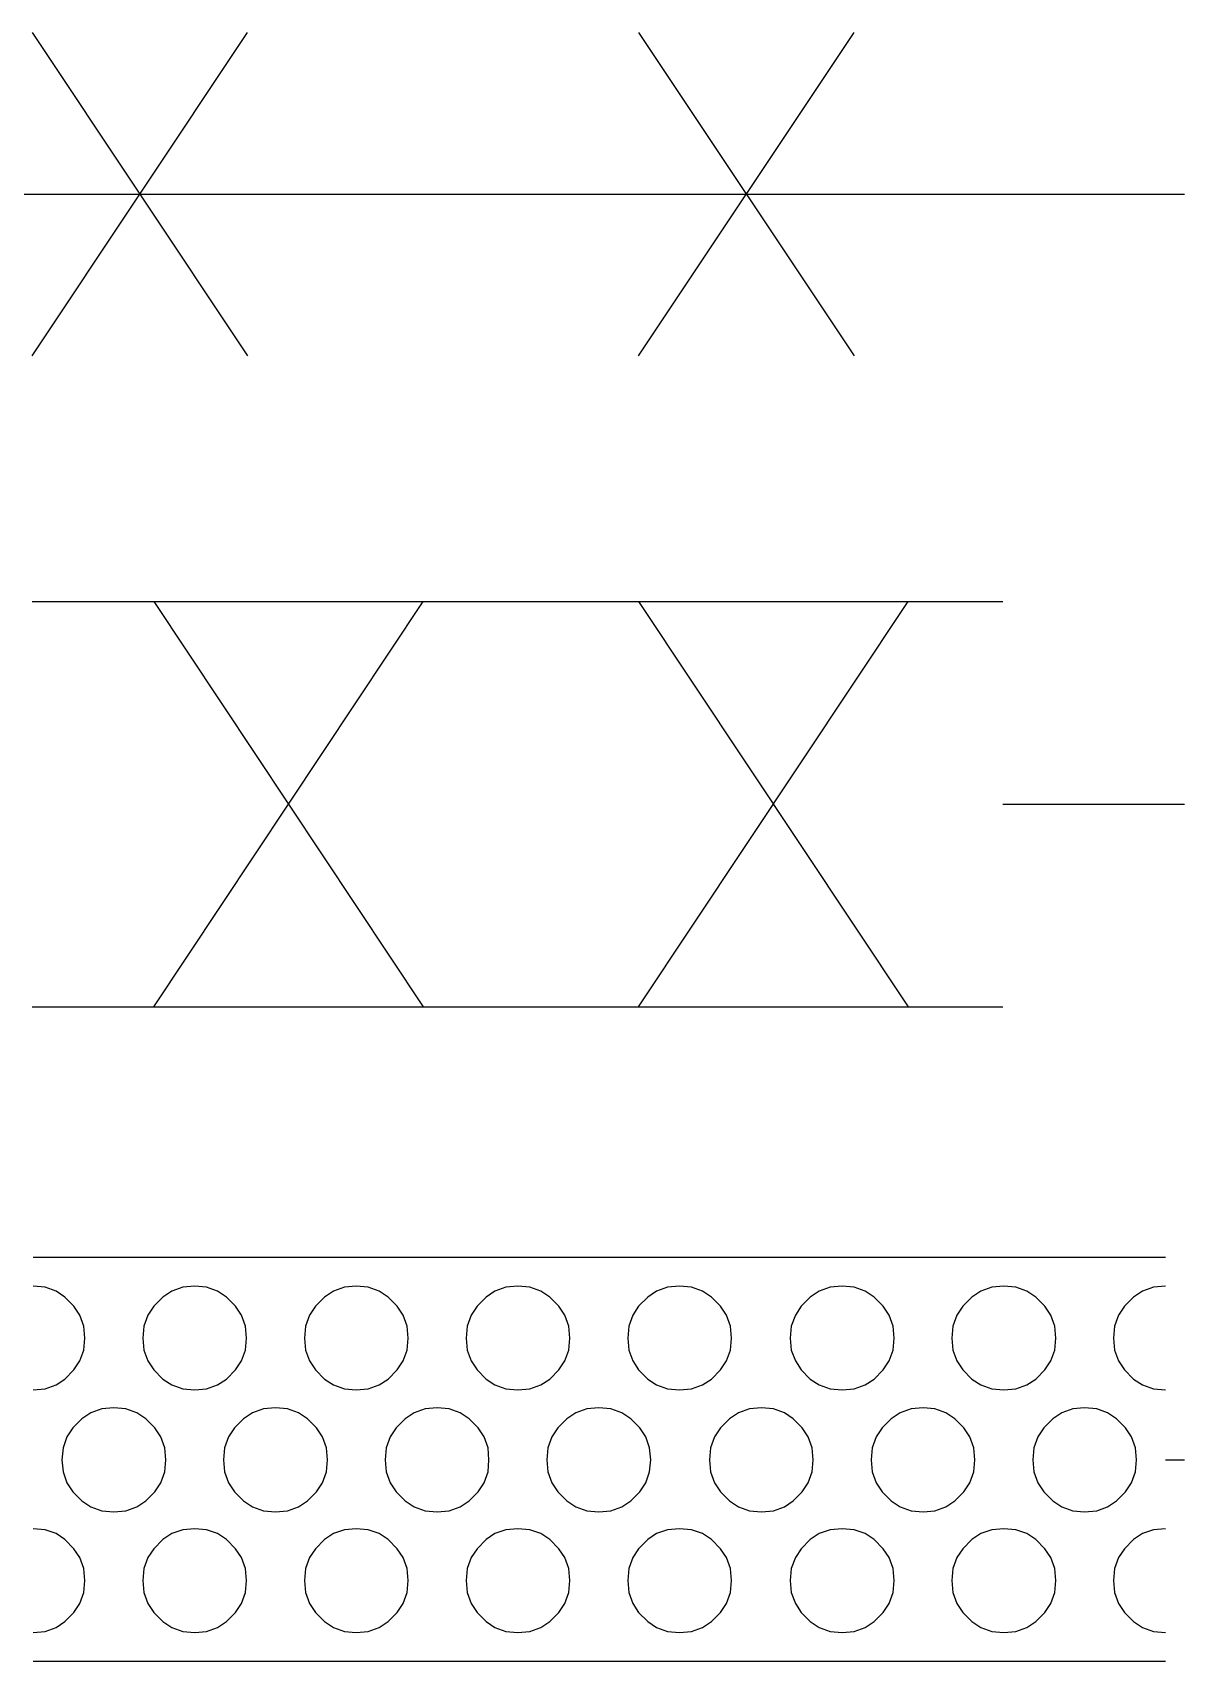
# Model space of a CAD drawing. Header units: inches. Extents: x 47316 to 59086, y 3141 to 11743.
# Drawn here: x 50348.38 to 50362.64, y 8822.54 to 8842.7 of the extents above; entities that cross this region are included whole.
import ezdxf

# ---------------------------------------------------------------- set-up
doc = ezdxf.new("R2010")
doc.units = ezdxf.units.IN
doc.header["$MEASUREMENT"] = 0

msp = doc.modelspace()

# ---------------------------------------------------------------- linework, layer by layer
at = {"color": 0, "lineweight": -2}
for p, q in [((50348.376, 8838.698), (50351.044, 8842.7)), ((50348.376, 8842.7), (50351.044, 8838.698)), ((50355.886, 8838.698), (50358.555, 8842.7)), ((50355.886, 8842.7), (50358.555, 8838.698)), ((50341.618, 8840.699), (50349.129, 8840.699)), ((50349.129, 8840.699), (50356.64, 8840.699)), ((50356.64, 8840.699), (50362.644, 8840.699)), ((50348.376, 8835.659), (50350.377, 8835.659)), ((50349.883, 8830.643), (50353.218, 8835.659)), ((50349.883, 8835.659), (50353.218, 8830.643)), ((50350.377, 8835.659), (50352.378, 8835.659)), ((50352.378, 8835.659), (50354.392, 8835.659)), ((50354.392, 8835.659), (50356.393, 8835.659)), ((50355.886, 8830.643), (50359.222, 8835.659)), ((50355.886, 8835.659), (50359.222, 8830.643)), ((50356.393, 8835.659), (50358.394, 8835.659)), ((50358.394, 8835.659), (50360.395, 8835.659)), ((50360.395, 8833.151), (50362.644, 8833.151)), ((50348.376, 8830.643), (50350.377, 8830.643)), ((50350.377, 8830.643), (50352.378, 8830.643)), ((50352.378, 8830.643), (50354.392, 8830.643)), ((50354.392, 8830.643), (50356.393, 8830.643)), ((50356.393, 8830.643), (50358.394, 8830.643)), ((50358.394, 8830.643), (50360.395, 8830.643)), ((50348.388, 8827.543), (50349.389, 8827.543)), ((50349.389, 8827.543), (50350.389, 8827.543)), ((50350.389, 8827.543), (50351.39, 8827.543)), ((50351.39, 8827.543), (50352.39, 8827.543)), ((50352.39, 8827.543), (50353.391, 8827.543)), ((50353.391, 8827.543), (50354.392, 8827.543)), ((50354.392, 8827.543), (50355.392, 8827.543)), ((50355.392, 8827.543), (50356.393, 8827.543)), ((50356.393, 8827.543), (50357.406, 8827.543)), ((50357.406, 8827.543), (50358.406, 8827.543)), ((50358.406, 8827.543), (50359.407, 8827.543)), ((50359.407, 8827.543), (50360.408, 8827.543)), ((50360.408, 8827.543), (50361.408, 8827.543)), ((50361.408, 8827.543), (50362.409, 8827.543)), ((50348.536, 8827.172), (50348.388, 8827.184)), ((50348.672, 8827.123), (50348.536, 8827.172)), ((50348.783, 8827.048), (50348.672, 8827.123)), ((50350.105, 8827.123), (50349.994, 8827.048)), ((50350.241, 8827.172), (50350.105, 8827.123)), ((50350.389, 8827.184), (50350.241, 8827.172)), ((50350.537, 8827.172), (50350.389, 8827.184)), ((50350.673, 8827.123), (50350.537, 8827.172)), ((50350.784, 8827.048), (50350.673, 8827.123)), ((50352.106, 8827.123), (50351.995, 8827.048)), ((50352.242, 8827.172), (50352.106, 8827.123)), ((50352.39, 8827.184), (50352.242, 8827.172)), ((50352.539, 8827.172), (50352.39, 8827.184)), ((50352.674, 8827.123), (50352.539, 8827.172)), ((50352.786, 8827.048), (50352.674, 8827.123)), ((50354.107, 8827.123), (50353.996, 8827.048)), ((50354.243, 8827.172), (50354.107, 8827.123)), ((50354.392, 8827.184), (50354.243, 8827.172)), ((50354.54, 8827.172), (50354.392, 8827.184)), ((50354.676, 8827.123), (50354.54, 8827.172)), ((50354.787, 8827.048), (50354.676, 8827.123)), ((50356.109, 8827.123), (50355.998, 8827.048)), ((50356.245, 8827.172), (50356.109, 8827.123)), ((50356.393, 8827.184), (50356.245, 8827.172)), ((50356.541, 8827.172), (50356.393, 8827.184)), ((50356.677, 8827.123), (50356.541, 8827.172)), ((50356.788, 8827.048), (50356.677, 8827.123)), ((50358.122, 8827.123), (50358.011, 8827.048)), ((50358.258, 8827.172), (50358.122, 8827.123)), ((50358.406, 8827.184), (50358.258, 8827.172)), ((50358.555, 8827.172), (50358.406, 8827.184)), ((50358.691, 8827.123), (50358.555, 8827.172)), ((50358.802, 8827.048), (50358.691, 8827.123)), ((50360.124, 8827.123), (50360.012, 8827.048)), ((50360.259, 8827.172), (50360.124, 8827.123)), ((50360.408, 8827.184), (50360.259, 8827.172)), ((50360.556, 8827.172), (50360.408, 8827.184)), ((50360.692, 8827.123), (50360.556, 8827.172)), ((50360.803, 8827.048), (50360.692, 8827.123)), ((50362.125, 8827.123), (50362.014, 8827.048)), ((50362.261, 8827.172), (50362.125, 8827.123)), ((50362.409, 8827.184), (50362.261, 8827.172)), ((50348.894, 8826.937), (50348.783, 8827.048)), ((50348.969, 8826.826), (50348.894, 8826.937)), ((50349.883, 8826.937), (50349.809, 8826.826)), ((50349.994, 8827.048), (50349.883, 8826.937)), ((50350.896, 8826.937), (50350.784, 8827.048)), ((50350.97, 8826.826), (50350.896, 8826.937)), ((50351.884, 8826.937), (50351.81, 8826.826)), ((50351.995, 8827.048), (50351.884, 8826.937)), ((50352.897, 8826.937), (50352.786, 8827.048)), ((50352.971, 8826.826), (50352.897, 8826.937)), ((50353.885, 8826.937), (50353.811, 8826.826)), ((50353.996, 8827.048), (50353.885, 8826.937)), ((50354.898, 8826.937), (50354.787, 8827.048)), ((50354.972, 8826.826), (50354.898, 8826.937)), ((50355.886, 8826.937), (50355.812, 8826.826)), ((50355.998, 8827.048), (50355.886, 8826.937)), ((50356.899, 8826.937), (50356.788, 8827.048)), ((50356.973, 8826.826), (50356.899, 8826.937)), ((50357.9, 8826.937), (50357.826, 8826.826)), ((50358.011, 8827.048), (50357.9, 8826.937)), ((50358.913, 8826.937), (50358.802, 8827.048)), ((50358.987, 8826.826), (50358.913, 8826.937)), ((50359.901, 8826.937), (50359.827, 8826.826)), ((50360.012, 8827.048), (50359.901, 8826.937)), ((50360.914, 8826.937), (50360.803, 8827.048)), ((50360.988, 8826.826), (50360.914, 8826.937)), ((50361.902, 8826.937), (50361.828, 8826.826)), ((50362.014, 8827.048), (50361.902, 8826.937)), ((50349.018, 8826.69), (50348.969, 8826.826)), ((50349.809, 8826.826), (50349.759, 8826.69)), ((50351.019, 8826.69), (50350.97, 8826.826)), ((50351.81, 8826.826), (50351.76, 8826.69)), ((50353.02, 8826.69), (50352.971, 8826.826)), ((50353.811, 8826.826), (50353.762, 8826.69)), ((50355.022, 8826.69), (50354.972, 8826.826)), ((50355.812, 8826.826), (50355.763, 8826.69)), ((50357.023, 8826.69), (50356.973, 8826.826)), ((50357.826, 8826.826), (50357.776, 8826.69)), ((50359.036, 8826.69), (50358.987, 8826.826)), ((50359.827, 8826.826), (50359.778, 8826.69)), ((50361.038, 8826.69), (50360.988, 8826.826)), ((50361.828, 8826.826), (50361.779, 8826.69)), ((50349.03, 8826.542), (50349.018, 8826.69)), ((50349.018, 8826.394), (50349.03, 8826.542)), ((50349.759, 8826.69), (50349.747, 8826.542)), ((50349.747, 8826.542), (50349.759, 8826.394)), ((50351.032, 8826.542), (50351.019, 8826.69)), ((50351.019, 8826.394), (50351.032, 8826.542)), ((50351.76, 8826.69), (50351.748, 8826.542)), ((50351.748, 8826.542), (50351.76, 8826.394)), ((50353.033, 8826.542), (50353.02, 8826.69)), ((50353.02, 8826.394), (50353.033, 8826.542)), ((50353.762, 8826.69), (50353.749, 8826.542)), ((50353.749, 8826.542), (50353.762, 8826.394)), ((50355.034, 8826.542), (50355.022, 8826.69)), ((50355.022, 8826.394), (50355.034, 8826.542)), ((50355.763, 8826.69), (50355.75, 8826.542)), ((50355.75, 8826.542), (50355.763, 8826.394)), ((50357.035, 8826.542), (50357.023, 8826.69)), ((50357.023, 8826.394), (50357.035, 8826.542)), ((50357.776, 8826.69), (50357.764, 8826.542)), ((50357.764, 8826.542), (50357.776, 8826.394)), ((50359.049, 8826.542), (50359.036, 8826.69)), ((50359.036, 8826.394), (50359.049, 8826.542)), ((50359.778, 8826.69), (50359.765, 8826.542)), ((50359.765, 8826.542), (50359.778, 8826.394)), ((50361.05, 8826.542), (50361.038, 8826.69)), ((50361.038, 8826.394), (50361.05, 8826.542)), ((50361.779, 8826.69), (50361.767, 8826.542)), ((50361.767, 8826.542), (50361.779, 8826.394)), ((50348.969, 8826.258), (50349.018, 8826.394)), ((50349.759, 8826.394), (50349.809, 8826.258)), ((50350.97, 8826.258), (50351.019, 8826.394)), ((50351.76, 8826.394), (50351.81, 8826.258)), ((50352.971, 8826.258), (50353.02, 8826.394)), ((50353.762, 8826.394), (50353.811, 8826.258)), ((50354.972, 8826.258), (50355.022, 8826.394)), ((50355.763, 8826.394), (50355.812, 8826.258)), ((50356.973, 8826.258), (50357.023, 8826.394)), ((50357.776, 8826.394), (50357.826, 8826.258)), ((50358.987, 8826.258), (50359.036, 8826.394)), ((50359.778, 8826.394), (50359.827, 8826.258)), ((50360.988, 8826.258), (50361.038, 8826.394)), ((50361.779, 8826.394), (50361.828, 8826.258)), ((50348.783, 8826.035), (50348.894, 8826.147)), ((50348.894, 8826.147), (50348.969, 8826.258)), ((50349.809, 8826.258), (50349.883, 8826.147)), ((50349.883, 8826.147), (50349.994, 8826.035)), ((50350.784, 8826.035), (50350.896, 8826.147)), ((50350.896, 8826.147), (50350.97, 8826.258)), ((50351.81, 8826.258), (50351.884, 8826.147)), ((50351.884, 8826.147), (50351.995, 8826.035)), ((50352.786, 8826.035), (50352.897, 8826.147)), ((50352.897, 8826.147), (50352.971, 8826.258)), ((50353.811, 8826.258), (50353.885, 8826.147)), ((50353.885, 8826.147), (50353.996, 8826.035)), ((50354.787, 8826.035), (50354.898, 8826.147)), ((50354.898, 8826.147), (50354.972, 8826.258)), ((50355.812, 8826.258), (50355.886, 8826.147)), ((50355.886, 8826.147), (50355.998, 8826.035)), ((50356.788, 8826.035), (50356.899, 8826.147)), ((50356.899, 8826.147), (50356.973, 8826.258)), ((50357.826, 8826.258), (50357.9, 8826.147)), ((50357.9, 8826.147), (50358.011, 8826.035)), ((50358.802, 8826.035), (50358.913, 8826.147)), ((50358.913, 8826.147), (50358.987, 8826.258)), ((50359.827, 8826.258), (50359.901, 8826.147)), ((50359.901, 8826.147), (50360.012, 8826.035)), ((50360.803, 8826.035), (50360.914, 8826.147)), ((50360.914, 8826.147), (50360.988, 8826.258)), ((50361.828, 8826.258), (50361.902, 8826.147)), ((50361.902, 8826.147), (50362.014, 8826.035)), ((50348.388, 8825.9), (50348.536, 8825.912)), ((50348.536, 8825.912), (50348.672, 8825.961)), ((50348.672, 8825.961), (50348.783, 8826.035)), ((50349.994, 8826.035), (50350.105, 8825.961)), ((50350.105, 8825.961), (50350.241, 8825.912)), ((50350.241, 8825.912), (50350.389, 8825.9)), ((50350.389, 8825.9), (50350.537, 8825.912)), ((50350.537, 8825.912), (50350.673, 8825.961)), ((50350.673, 8825.961), (50350.784, 8826.035)), ((50351.995, 8826.035), (50352.106, 8825.961)), ((50352.106, 8825.961), (50352.242, 8825.912)), ((50352.242, 8825.912), (50352.39, 8825.9)), ((50352.39, 8825.9), (50352.539, 8825.912)), ((50352.539, 8825.912), (50352.674, 8825.961)), ((50352.674, 8825.961), (50352.786, 8826.035)), ((50353.996, 8826.035), (50354.107, 8825.961)), ((50354.107, 8825.961), (50354.243, 8825.912)), ((50354.243, 8825.912), (50354.392, 8825.9)), ((50354.392, 8825.9), (50354.54, 8825.912)), ((50354.54, 8825.912), (50354.676, 8825.961)), ((50354.676, 8825.961), (50354.787, 8826.035)), ((50355.998, 8826.035), (50356.109, 8825.961)), ((50356.109, 8825.961), (50356.245, 8825.912)), ((50356.245, 8825.912), (50356.393, 8825.9)), ((50356.393, 8825.9), (50356.541, 8825.912)), ((50356.541, 8825.912), (50356.677, 8825.961)), ((50356.677, 8825.961), (50356.788, 8826.035)), ((50358.011, 8826.035), (50358.122, 8825.961)), ((50358.122, 8825.961), (50358.258, 8825.912)), ((50358.258, 8825.912), (50358.406, 8825.9)), ((50358.406, 8825.9), (50358.555, 8825.912)), ((50358.555, 8825.912), (50358.691, 8825.961)), ((50358.691, 8825.961), (50358.802, 8826.035)), ((50360.012, 8826.035), (50360.124, 8825.961)), ((50360.124, 8825.961), (50360.259, 8825.912)), ((50360.259, 8825.912), (50360.408, 8825.9)), ((50360.408, 8825.9), (50360.556, 8825.912)), ((50360.556, 8825.912), (50360.692, 8825.961)), ((50360.692, 8825.961), (50360.803, 8826.035)), ((50362.014, 8826.035), (50362.125, 8825.961)), ((50362.125, 8825.961), (50362.261, 8825.912)), ((50362.261, 8825.912), (50362.409, 8825.9)), ((50348.993, 8825.541), (50348.882, 8825.43)), ((50349.104, 8825.615), (50348.993, 8825.541)), ((50349.24, 8825.665), (50349.104, 8825.615)), ((50349.389, 8825.677), (50349.24, 8825.665)), ((50349.537, 8825.665), (50349.389, 8825.677)), ((50349.673, 8825.615), (50349.537, 8825.665)), ((50349.784, 8825.541), (50349.673, 8825.615)), ((50349.895, 8825.43), (50349.784, 8825.541)), ((50350.994, 8825.541), (50350.883, 8825.43)), ((50351.106, 8825.615), (50350.994, 8825.541)), ((50351.242, 8825.665), (50351.106, 8825.615)), ((50351.39, 8825.677), (50351.242, 8825.665)), ((50351.538, 8825.665), (50351.39, 8825.677)), ((50351.674, 8825.615), (50351.538, 8825.665)), ((50351.785, 8825.541), (50351.674, 8825.615)), ((50351.896, 8825.43), (50351.785, 8825.541)), ((50352.996, 8825.541), (50352.885, 8825.43)), ((50353.107, 8825.615), (50352.996, 8825.541)), ((50353.243, 8825.665), (50353.107, 8825.615)), ((50353.391, 8825.677), (50353.243, 8825.665)), ((50353.539, 8825.665), (50353.391, 8825.677)), ((50353.675, 8825.615), (50353.539, 8825.665)), ((50353.786, 8825.541), (50353.675, 8825.615)), ((50353.897, 8825.43), (50353.786, 8825.541)), ((50354.997, 8825.541), (50354.886, 8825.43)), ((50355.108, 8825.615), (50354.997, 8825.541)), ((50355.244, 8825.665), (50355.108, 8825.615)), ((50355.392, 8825.677), (50355.244, 8825.665)), ((50355.54, 8825.665), (50355.392, 8825.677)), ((50355.676, 8825.615), (50355.54, 8825.665)), ((50355.788, 8825.541), (50355.676, 8825.615)), ((50355.899, 8825.43), (50355.788, 8825.541)), ((50357.011, 8825.541), (50356.899, 8825.43)), ((50357.122, 8825.615), (50357.011, 8825.541)), ((50357.258, 8825.665), (50357.122, 8825.615)), ((50357.406, 8825.677), (50357.258, 8825.665)), ((50357.554, 8825.665), (50357.406, 8825.677)), ((50357.69, 8825.615), (50357.554, 8825.665)), ((50357.801, 8825.541), (50357.69, 8825.615)), ((50357.912, 8825.43), (50357.801, 8825.541)), ((50359.012, 8825.541), (50358.901, 8825.43)), ((50359.123, 8825.615), (50359.012, 8825.541)), ((50359.259, 8825.665), (50359.123, 8825.615)), ((50359.407, 8825.677), (50359.259, 8825.665)), ((50359.555, 8825.665), (50359.407, 8825.677)), ((50359.691, 8825.615), (50359.555, 8825.665)), ((50359.802, 8825.541), (50359.691, 8825.615)), ((50359.914, 8825.43), (50359.802, 8825.541)), ((50361.013, 8825.541), (50360.902, 8825.43)), ((50361.124, 8825.615), (50361.013, 8825.541)), ((50361.26, 8825.665), (50361.124, 8825.615)), ((50361.408, 8825.677), (50361.26, 8825.665)), ((50361.557, 8825.665), (50361.408, 8825.677)), ((50361.692, 8825.615), (50361.557, 8825.665)), ((50361.804, 8825.541), (50361.692, 8825.615)), ((50361.915, 8825.43), (50361.804, 8825.541)), ((50348.808, 8825.319), (50348.759, 8825.183)), ((50348.882, 8825.43), (50348.808, 8825.319)), ((50349.969, 8825.319), (50349.895, 8825.43)), ((50350.019, 8825.183), (50349.969, 8825.319)), ((50350.809, 8825.319), (50350.76, 8825.183)), ((50350.883, 8825.43), (50350.809, 8825.319)), ((50351.97, 8825.319), (50351.896, 8825.43)), ((50352.02, 8825.183), (50351.97, 8825.319)), ((50352.81, 8825.319), (50352.761, 8825.183)), ((50352.885, 8825.43), (50352.81, 8825.319)), ((50353.972, 8825.319), (50353.897, 8825.43)), ((50354.021, 8825.183), (50353.972, 8825.319)), ((50354.812, 8825.319), (50354.762, 8825.183)), ((50354.886, 8825.43), (50354.812, 8825.319)), ((50355.973, 8825.319), (50355.899, 8825.43)), ((50356.022, 8825.183), (50355.973, 8825.319)), ((50356.825, 8825.319), (50356.776, 8825.183)), ((50356.899, 8825.43), (50356.825, 8825.319)), ((50357.986, 8825.319), (50357.912, 8825.43)), ((50358.036, 8825.183), (50357.986, 8825.319)), ((50358.826, 8825.319), (50358.777, 8825.183)), ((50358.901, 8825.43), (50358.826, 8825.319)), ((50359.988, 8825.319), (50359.914, 8825.43)), ((50360.037, 8825.183), (50359.988, 8825.319)), ((50360.828, 8825.319), (50360.778, 8825.183)), ((50360.902, 8825.43), (50360.828, 8825.319)), ((50361.989, 8825.319), (50361.915, 8825.43)), ((50362.038, 8825.183), (50361.989, 8825.319)), ((50348.759, 8825.183), (50348.746, 8825.035)), ((50350.031, 8825.035), (50350.019, 8825.183)), ((50350.76, 8825.183), (50350.747, 8825.035)), ((50352.032, 8825.035), (50352.02, 8825.183)), ((50352.761, 8825.183), (50352.749, 8825.035)), ((50354.033, 8825.035), (50354.021, 8825.183)), ((50354.762, 8825.183), (50354.75, 8825.035)), ((50356.035, 8825.035), (50356.022, 8825.183)), ((50356.776, 8825.183), (50356.763, 8825.035)), ((50358.048, 8825.035), (50358.036, 8825.183)), ((50358.777, 8825.183), (50358.765, 8825.035)), ((50360.049, 8825.035), (50360.037, 8825.183)), ((50360.778, 8825.183), (50360.766, 8825.035)), ((50362.051, 8825.035), (50362.038, 8825.183)), ((50348.746, 8825.035), (50348.759, 8824.887)), ((50348.759, 8824.887), (50348.808, 8824.751)), ((50349.969, 8824.751), (50350.019, 8824.887)), ((50350.019, 8824.887), (50350.031, 8825.035)), ((50350.747, 8825.035), (50350.76, 8824.887)), ((50350.76, 8824.887), (50350.809, 8824.751)), ((50351.97, 8824.751), (50352.02, 8824.887)), ((50352.02, 8824.887), (50352.032, 8825.035)), ((50352.749, 8825.035), (50352.761, 8824.887)), ((50352.761, 8824.887), (50352.81, 8824.751)), ((50353.972, 8824.751), (50354.021, 8824.887)), ((50354.021, 8824.887), (50354.033, 8825.035)), ((50354.75, 8825.035), (50354.762, 8824.887)), ((50354.762, 8824.887), (50354.812, 8824.751)), ((50355.973, 8824.751), (50356.022, 8824.887)), ((50356.022, 8824.887), (50356.035, 8825.035)), ((50356.763, 8825.035), (50356.776, 8824.887)), ((50356.776, 8824.887), (50356.825, 8824.751)), ((50357.986, 8824.751), (50358.036, 8824.887)), ((50358.036, 8824.887), (50358.048, 8825.035)), ((50358.765, 8825.035), (50358.777, 8824.887)), ((50358.777, 8824.887), (50358.826, 8824.751)), ((50359.988, 8824.751), (50360.037, 8824.887)), ((50360.037, 8824.887), (50360.049, 8825.035)), ((50360.766, 8825.035), (50360.778, 8824.887)), ((50360.778, 8824.887), (50360.828, 8824.751)), ((50361.989, 8824.751), (50362.038, 8824.887)), ((50362.038, 8824.887), (50362.051, 8825.035)), ((50362.409, 8825.035), (50362.644, 8825.035)), ((50348.808, 8824.751), (50348.882, 8824.64)), ((50349.895, 8824.64), (50349.969, 8824.751)), ((50350.809, 8824.751), (50350.883, 8824.64)), ((50351.896, 8824.64), (50351.97, 8824.751)), ((50352.81, 8824.751), (50352.885, 8824.64)), ((50353.897, 8824.64), (50353.972, 8824.751)), ((50354.812, 8824.751), (50354.886, 8824.64)), ((50355.899, 8824.64), (50355.973, 8824.751)), ((50356.825, 8824.751), (50356.899, 8824.64)), ((50357.912, 8824.64), (50357.986, 8824.751)), ((50358.826, 8824.751), (50358.901, 8824.64)), ((50359.914, 8824.64), (50359.988, 8824.751)), ((50360.828, 8824.751), (50360.902, 8824.64)), ((50361.915, 8824.64), (50361.989, 8824.751)), ((50348.882, 8824.64), (50348.993, 8824.528)), ((50348.993, 8824.528), (50349.104, 8824.454)), ((50349.673, 8824.454), (50349.784, 8824.528)), ((50349.784, 8824.528), (50349.895, 8824.64)), ((50350.883, 8824.64), (50350.994, 8824.528)), ((50350.994, 8824.528), (50351.106, 8824.454)), ((50351.674, 8824.454), (50351.785, 8824.528)), ((50351.785, 8824.528), (50351.896, 8824.64)), ((50352.885, 8824.64), (50352.996, 8824.528)), ((50352.996, 8824.528), (50353.107, 8824.454)), ((50353.675, 8824.454), (50353.786, 8824.528)), ((50353.786, 8824.528), (50353.897, 8824.64)), ((50354.886, 8824.64), (50354.997, 8824.528)), ((50354.997, 8824.528), (50355.108, 8824.454)), ((50355.676, 8824.454), (50355.788, 8824.528)), ((50355.788, 8824.528), (50355.899, 8824.64)), ((50356.899, 8824.64), (50357.011, 8824.528)), ((50357.011, 8824.528), (50357.122, 8824.454)), ((50357.69, 8824.454), (50357.801, 8824.528)), ((50357.801, 8824.528), (50357.912, 8824.64)), ((50358.901, 8824.64), (50359.012, 8824.528)), ((50359.012, 8824.528), (50359.123, 8824.454)), ((50359.691, 8824.454), (50359.802, 8824.528)), ((50359.802, 8824.528), (50359.914, 8824.64)), ((50360.902, 8824.64), (50361.013, 8824.528)), ((50361.013, 8824.528), (50361.124, 8824.454)), ((50361.692, 8824.454), (50361.804, 8824.528)), ((50361.804, 8824.528), (50361.915, 8824.64)), ((50349.104, 8824.454), (50349.24, 8824.405)), ((50349.24, 8824.405), (50349.389, 8824.393)), ((50349.389, 8824.393), (50349.537, 8824.405)), ((50349.537, 8824.405), (50349.673, 8824.454)), ((50351.106, 8824.454), (50351.242, 8824.405)), ((50351.242, 8824.405), (50351.39, 8824.393)), ((50351.39, 8824.393), (50351.538, 8824.405)), ((50351.538, 8824.405), (50351.674, 8824.454)), ((50353.107, 8824.454), (50353.243, 8824.405)), ((50353.243, 8824.405), (50353.391, 8824.393)), ((50353.391, 8824.393), (50353.539, 8824.405)), ((50353.539, 8824.405), (50353.675, 8824.454)), ((50355.108, 8824.454), (50355.244, 8824.405)), ((50355.244, 8824.405), (50355.392, 8824.393)), ((50355.392, 8824.393), (50355.54, 8824.405)), ((50355.54, 8824.405), (50355.676, 8824.454)), ((50357.122, 8824.454), (50357.258, 8824.405)), ((50357.258, 8824.405), (50357.406, 8824.393)), ((50357.406, 8824.393), (50357.554, 8824.405)), ((50357.554, 8824.405), (50357.69, 8824.454)), ((50359.123, 8824.454), (50359.259, 8824.405)), ((50359.259, 8824.405), (50359.407, 8824.393)), ((50359.407, 8824.393), (50359.555, 8824.405)), ((50359.555, 8824.405), (50359.691, 8824.454)), ((50361.124, 8824.454), (50361.26, 8824.405)), ((50361.26, 8824.405), (50361.408, 8824.393)), ((50361.408, 8824.393), (50361.557, 8824.405)), ((50361.557, 8824.405), (50361.692, 8824.454)), ((50348.536, 8824.17), (50348.388, 8824.182)), ((50348.672, 8824.121), (50348.536, 8824.17)), ((50348.783, 8824.047), (50348.672, 8824.121)), ((50350.105, 8824.121), (50349.994, 8824.047)), ((50350.241, 8824.17), (50350.105, 8824.121)), ((50350.389, 8824.182), (50350.241, 8824.17)), ((50350.537, 8824.17), (50350.389, 8824.182)), ((50350.673, 8824.121), (50350.537, 8824.17)), ((50350.784, 8824.047), (50350.673, 8824.121)), ((50352.106, 8824.121), (50351.995, 8824.047)), ((50352.242, 8824.17), (50352.106, 8824.121)), ((50352.39, 8824.182), (50352.242, 8824.17)), ((50352.539, 8824.17), (50352.39, 8824.182)), ((50352.674, 8824.121), (50352.539, 8824.17)), ((50352.786, 8824.047), (50352.674, 8824.121)), ((50354.107, 8824.121), (50353.996, 8824.047)), ((50354.243, 8824.17), (50354.107, 8824.121)), ((50354.392, 8824.182), (50354.243, 8824.17)), ((50354.54, 8824.17), (50354.392, 8824.182)), ((50354.676, 8824.121), (50354.54, 8824.17)), ((50354.787, 8824.047), (50354.676, 8824.121)), ((50356.109, 8824.121), (50355.998, 8824.047)), ((50356.245, 8824.17), (50356.109, 8824.121)), ((50356.393, 8824.182), (50356.245, 8824.17)), ((50356.541, 8824.17), (50356.393, 8824.182)), ((50356.677, 8824.121), (50356.541, 8824.17)), ((50356.788, 8824.047), (50356.677, 8824.121)), ((50358.122, 8824.121), (50358.011, 8824.047)), ((50358.258, 8824.17), (50358.122, 8824.121)), ((50358.406, 8824.182), (50358.258, 8824.17)), ((50358.555, 8824.17), (50358.406, 8824.182)), ((50358.691, 8824.121), (50358.555, 8824.17)), ((50358.802, 8824.047), (50358.691, 8824.121)), ((50360.124, 8824.121), (50360.012, 8824.047)), ((50360.259, 8824.17), (50360.124, 8824.121)), ((50360.408, 8824.182), (50360.259, 8824.17)), ((50360.556, 8824.17), (50360.408, 8824.182)), ((50360.692, 8824.121), (50360.556, 8824.17)), ((50360.803, 8824.047), (50360.692, 8824.121)), ((50362.125, 8824.121), (50362.014, 8824.047)), ((50362.261, 8824.17), (50362.125, 8824.121)), ((50362.409, 8824.182), (50362.261, 8824.17)), ((50348.894, 8823.935), (50348.783, 8824.047)), ((50348.969, 8823.824), (50348.894, 8823.935)), ((50349.883, 8823.935), (50349.809, 8823.824)), ((50349.994, 8824.047), (50349.883, 8823.935)), ((50350.896, 8823.935), (50350.784, 8824.047)), ((50350.97, 8823.824), (50350.896, 8823.935)), ((50351.884, 8823.935), (50351.81, 8823.824)), ((50351.995, 8824.047), (50351.884, 8823.935)), ((50352.897, 8823.935), (50352.786, 8824.047)), ((50352.971, 8823.824), (50352.897, 8823.935)), ((50353.885, 8823.935), (50353.811, 8823.824)), ((50353.996, 8824.047), (50353.885, 8823.935)), ((50354.898, 8823.935), (50354.787, 8824.047)), ((50354.972, 8823.824), (50354.898, 8823.935)), ((50355.886, 8823.935), (50355.812, 8823.824)), ((50355.998, 8824.047), (50355.886, 8823.935)), ((50356.899, 8823.935), (50356.788, 8824.047)), ((50356.973, 8823.824), (50356.899, 8823.935)), ((50357.9, 8823.935), (50357.826, 8823.824)), ((50358.011, 8824.047), (50357.9, 8823.935)), ((50358.913, 8823.935), (50358.802, 8824.047)), ((50358.987, 8823.824), (50358.913, 8823.935)), ((50359.901, 8823.935), (50359.827, 8823.824)), ((50360.012, 8824.047), (50359.901, 8823.935)), ((50360.914, 8823.935), (50360.803, 8824.047)), ((50360.988, 8823.824), (50360.914, 8823.935)), ((50361.902, 8823.935), (50361.828, 8823.824)), ((50362.014, 8824.047), (50361.902, 8823.935)), ((50349.018, 8823.688), (50348.969, 8823.824)), ((50349.03, 8823.54), (50349.018, 8823.688)), ((50349.759, 8823.688), (50349.747, 8823.54)), ((50349.809, 8823.824), (50349.759, 8823.688)), ((50351.019, 8823.688), (50350.97, 8823.824)), ((50351.032, 8823.54), (50351.019, 8823.688)), ((50351.76, 8823.688), (50351.748, 8823.54)), ((50351.81, 8823.824), (50351.76, 8823.688)), ((50353.02, 8823.688), (50352.971, 8823.824)), ((50353.033, 8823.54), (50353.02, 8823.688)), ((50353.762, 8823.688), (50353.749, 8823.54)), ((50353.811, 8823.824), (50353.762, 8823.688)), ((50355.022, 8823.688), (50354.972, 8823.824)), ((50355.034, 8823.54), (50355.022, 8823.688)), ((50355.763, 8823.688), (50355.75, 8823.54)), ((50355.812, 8823.824), (50355.763, 8823.688)), ((50357.023, 8823.688), (50356.973, 8823.824)), ((50357.035, 8823.54), (50357.023, 8823.688)), ((50357.776, 8823.688), (50357.764, 8823.54)), ((50357.826, 8823.824), (50357.776, 8823.688)), ((50359.036, 8823.688), (50358.987, 8823.824)), ((50359.049, 8823.54), (50359.036, 8823.688)), ((50359.778, 8823.688), (50359.765, 8823.54)), ((50359.827, 8823.824), (50359.778, 8823.688)), ((50361.038, 8823.688), (50360.988, 8823.824)), ((50361.05, 8823.54), (50361.038, 8823.688)), ((50361.779, 8823.688), (50361.767, 8823.54)), ((50361.828, 8823.824), (50361.779, 8823.688)), ((50349.018, 8823.392), (50349.03, 8823.54)), ((50349.747, 8823.54), (50349.759, 8823.392)), ((50351.019, 8823.392), (50351.032, 8823.54)), ((50351.748, 8823.54), (50351.76, 8823.392)), ((50353.02, 8823.392), (50353.033, 8823.54)), ((50353.749, 8823.54), (50353.762, 8823.392)), ((50355.022, 8823.392), (50355.034, 8823.54)), ((50355.75, 8823.54), (50355.763, 8823.392)), ((50357.023, 8823.392), (50357.035, 8823.54)), ((50357.764, 8823.54), (50357.776, 8823.392)), ((50359.036, 8823.392), (50359.049, 8823.54)), ((50359.765, 8823.54), (50359.778, 8823.392)), ((50361.038, 8823.392), (50361.05, 8823.54)), ((50361.767, 8823.54), (50361.779, 8823.392)), ((50348.969, 8823.256), (50349.018, 8823.392)), ((50349.759, 8823.392), (50349.809, 8823.256)), ((50350.97, 8823.256), (50351.019, 8823.392)), ((50351.76, 8823.392), (50351.81, 8823.256)), ((50352.971, 8823.256), (50353.02, 8823.392)), ((50353.762, 8823.392), (50353.811, 8823.256)), ((50354.972, 8823.256), (50355.022, 8823.392)), ((50355.763, 8823.392), (50355.812, 8823.256)), ((50356.973, 8823.256), (50357.023, 8823.392)), ((50357.776, 8823.392), (50357.826, 8823.256)), ((50358.987, 8823.256), (50359.036, 8823.392)), ((50359.778, 8823.392), (50359.827, 8823.256)), ((50360.988, 8823.256), (50361.038, 8823.392)), ((50361.779, 8823.392), (50361.828, 8823.256)), ((50348.783, 8823.034), (50348.894, 8823.145)), ((50348.894, 8823.145), (50348.969, 8823.256)), ((50349.809, 8823.256), (50349.883, 8823.145)), ((50349.883, 8823.145), (50349.994, 8823.034)), ((50350.784, 8823.034), (50350.896, 8823.145)), ((50350.896, 8823.145), (50350.97, 8823.256)), ((50351.81, 8823.256), (50351.884, 8823.145)), ((50351.884, 8823.145), (50351.995, 8823.034)), ((50352.786, 8823.034), (50352.897, 8823.145)), ((50352.897, 8823.145), (50352.971, 8823.256)), ((50353.811, 8823.256), (50353.885, 8823.145)), ((50353.885, 8823.145), (50353.996, 8823.034)), ((50354.787, 8823.034), (50354.898, 8823.145)), ((50354.898, 8823.145), (50354.972, 8823.256)), ((50355.812, 8823.256), (50355.886, 8823.145)), ((50355.886, 8823.145), (50355.998, 8823.034)), ((50356.788, 8823.034), (50356.899, 8823.145)), ((50356.899, 8823.145), (50356.973, 8823.256)), ((50357.826, 8823.256), (50357.9, 8823.145)), ((50357.9, 8823.145), (50358.011, 8823.034)), ((50358.802, 8823.034), (50358.913, 8823.145)), ((50358.913, 8823.145), (50358.987, 8823.256)), ((50359.827, 8823.256), (50359.901, 8823.145)), ((50359.901, 8823.145), (50360.012, 8823.034)), ((50360.803, 8823.034), (50360.914, 8823.145)), ((50360.914, 8823.145), (50360.988, 8823.256)), ((50361.828, 8823.256), (50361.902, 8823.145)), ((50361.902, 8823.145), (50362.014, 8823.034)), ((50348.388, 8822.898), (50348.536, 8822.91)), ((50348.536, 8822.91), (50348.672, 8822.96)), ((50348.672, 8822.96), (50348.783, 8823.034)), ((50349.994, 8823.034), (50350.105, 8822.96)), ((50350.105, 8822.96), (50350.241, 8822.91)), ((50350.241, 8822.91), (50350.389, 8822.898)), ((50350.389, 8822.898), (50350.537, 8822.91)), ((50350.537, 8822.91), (50350.673, 8822.96)), ((50350.673, 8822.96), (50350.784, 8823.034)), ((50351.995, 8823.034), (50352.106, 8822.96)), ((50352.106, 8822.96), (50352.242, 8822.91)), ((50352.242, 8822.91), (50352.39, 8822.898)), ((50352.39, 8822.898), (50352.539, 8822.91)), ((50352.539, 8822.91), (50352.674, 8822.96)), ((50352.674, 8822.96), (50352.786, 8823.034)), ((50353.996, 8823.034), (50354.107, 8822.96)), ((50354.107, 8822.96), (50354.243, 8822.91)), ((50354.243, 8822.91), (50354.392, 8822.898)), ((50354.392, 8822.898), (50354.54, 8822.91)), ((50354.54, 8822.91), (50354.676, 8822.96)), ((50354.676, 8822.96), (50354.787, 8823.034)), ((50355.998, 8823.034), (50356.109, 8822.96)), ((50356.109, 8822.96), (50356.245, 8822.91)), ((50356.245, 8822.91), (50356.393, 8822.898)), ((50356.393, 8822.898), (50356.541, 8822.91)), ((50356.541, 8822.91), (50356.677, 8822.96)), ((50356.677, 8822.96), (50356.788, 8823.034)), ((50358.011, 8823.034), (50358.122, 8822.96)), ((50358.122, 8822.96), (50358.258, 8822.91)), ((50358.258, 8822.91), (50358.406, 8822.898)), ((50358.406, 8822.898), (50358.555, 8822.91)), ((50358.555, 8822.91), (50358.691, 8822.96)), ((50358.691, 8822.96), (50358.802, 8823.034)), ((50360.012, 8823.034), (50360.124, 8822.96)), ((50360.124, 8822.96), (50360.259, 8822.91)), ((50360.259, 8822.91), (50360.408, 8822.898)), ((50360.408, 8822.898), (50360.556, 8822.91)), ((50360.556, 8822.91), (50360.692, 8822.96)), ((50360.692, 8822.96), (50360.803, 8823.034)), ((50362.014, 8823.034), (50362.125, 8822.96)), ((50362.125, 8822.96), (50362.261, 8822.91)), ((50362.261, 8822.91), (50362.409, 8822.898)), ((50349.389, 8822.54), (50348.388, 8822.54)), ((50350.389, 8822.54), (50349.389, 8822.54)), ((50351.39, 8822.54), (50350.389, 8822.54)), ((50352.39, 8822.54), (50351.39, 8822.54)), ((50353.391, 8822.54), (50352.39, 8822.54)), ((50354.392, 8822.54), (50353.391, 8822.54)), ((50355.392, 8822.54), (50354.392, 8822.54)), ((50356.393, 8822.54), (50355.392, 8822.54)), ((50357.406, 8822.54), (50356.393, 8822.54)), ((50358.406, 8822.54), (50357.406, 8822.54)), ((50359.407, 8822.54), (50358.406, 8822.54)), ((50360.408, 8822.54), (50359.407, 8822.54)), ((50361.408, 8822.54), (50360.408, 8822.54)), ((50362.409, 8822.54), (50361.408, 8822.54))]:
    msp.add_line(p, q, dxfattribs=at)

doc.saveas('drawing.dxf')
